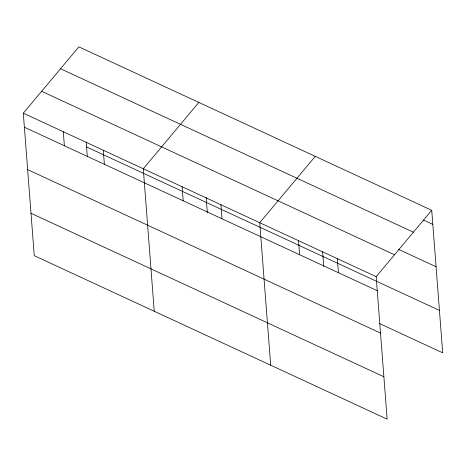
<?xml version="1.0" encoding="UTF-8"?>
<svg xmlns="http://www.w3.org/2000/svg" width="466" height="466" viewBox="0 0 466 466"><rect width="100%" height="100%" fill="white"/><g stroke="black" fill="none" stroke-linecap="round" stroke-linejoin="round"><path stroke-width="0.7" d="M431.737 210.312L376.173 276.653L387.141 419.15L34.263 255.688L23.3 113.186L78.859 46.85L431.737 210.312L442.7 352.814L379.54 323.555M198.836 102.427L143.278 168.762L154.24 311.265M315.29 156.372L259.725 222.707L270.688 365.21M423.606 220.092L432.815 224.362M60.528 68.741L413.4 232.202M398.576 249.38L436.077 266.75M41.637 91.295L394.51 254.756M23.3 113.186L376.173 276.653M86.565 146.959L439.438 310.426M24.383 127.235L377.256 290.697M27.645 169.624L380.518 333.091M31.001 213.3L383.879 376.761M337.355 258.671L338.438 272.721M322.606 251.471L323.765 266.54M298.543 240.689L299.621 254.739M220.907 204.725L221.991 218.775M206.158 197.526L207.318 212.595M182.095 186.744L183.173 200.794M103.283 150.238L104.367 164.288M86.181 141.949L87.34 157.019M63.294 131.715L64.372 145.759"/></g></svg>
